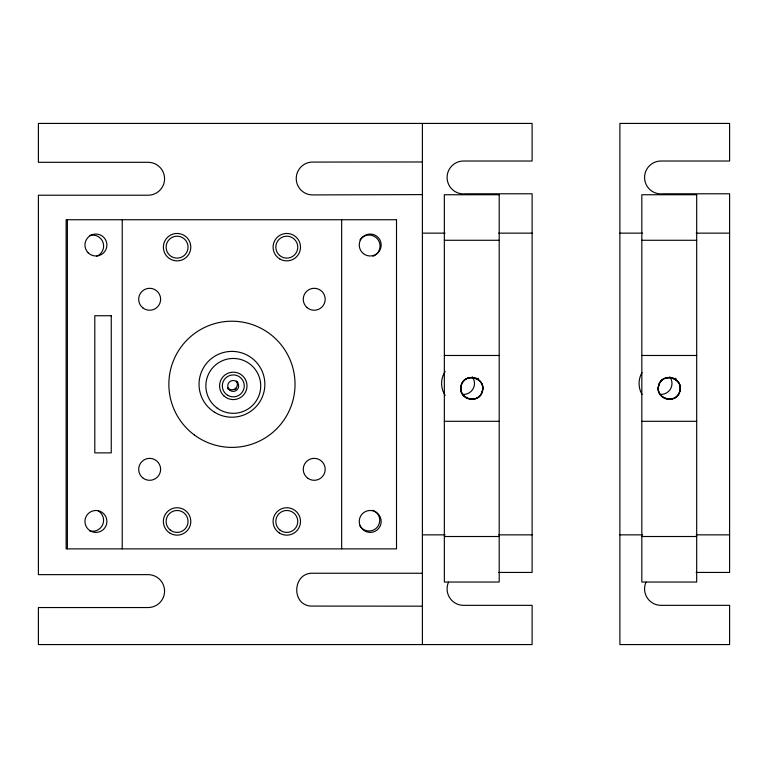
<?xml version="1.0" encoding="UTF-8"?>
<svg xmlns="http://www.w3.org/2000/svg" width="768" height="768" viewBox="0 0 768 768"><rect width="100%" height="100%" fill="white"/><g stroke="black" fill="none" stroke-linecap="round" stroke-linejoin="round"><path stroke-width="1.15" d="M422.4 161.981L311.606 162.077A16.454 16.454 0 0 0 296.266 179.578A16.454 16.454 0 0 0 313.757 194.918L422.4 194.611M422.4 233.146L445.056 233.146M498.72 233.146L532.118 233.146M619.882 233.146L642.547 233.146M696.211 233.146L729.6 233.146M444.346 240.278L499.2 240.278M641.827 240.278L696.682 240.278M444.346 355.478L499.2 355.478M641.827 355.478L696.682 355.478M476.17 378.442L478.474 378.442M673.661 378.442L675.955 378.442M444.346 421.306L499.2 421.306M641.827 421.306L696.682 421.306M422.4 534.854L445.056 534.854M498.72 534.854L532.118 534.854M619.882 534.854L642.547 534.854M696.211 534.854L729.6 534.854M444.346 536.506L499.2 536.506M641.827 536.506L696.682 536.506M498.682 572.438L532.118 572.438L532.118 193.786L465.648 193.786A16.454 16.454 0 0 1 447.101 178.138A16.454 16.454 0 0 1 464.304 161.021L532.118 161.021L532.118 123.427L38.4 123.427L38.4 162.307L148.118 162.307A16.454 16.454 0 0 1 164.573 178.762A16.454 16.454 0 0 1 148.118 195.216L38.4 195.216L38.4 574.637L148.118 574.637A16.454 16.454 0 0 1 164.573 591.091A16.454 16.454 0 0 1 148.118 607.546L38.4 607.546L38.4 644.573L532.118 644.573L532.118 605.338L463.037 605.338A16.454 16.454 0 0 1 448.541 582.125M696.163 572.438L729.6 572.438L729.6 193.786L663.13 193.786A16.454 16.454 0 0 1 644.582 178.138A16.454 16.454 0 0 1 661.795 161.021L729.6 161.021L729.6 123.427L619.882 123.427L619.882 644.573L729.6 644.573L729.6 605.338L660.518 605.338A16.454 16.454 0 0 1 646.022 582.125M422.4 573.254L312.682 573.254C292.867 572.486 290.803 604.387 310.618 606.077L422.4 606.173M422.4 123.427L422.4 644.573M341.654 219.734L341.654 548.87M122.227 219.734L122.227 548.87M67.373 219.734L67.373 548.87M359.952 239.942A10.973 10.973 0 0 1 377.635 239.155A10.973 10.973 0 0 1 373.066 256.253M89.491 235.526A10.973 10.973 0 0 1 103.018 242.41A10.973 10.973 0 0 1 96.72 256.214M98.141 510.816A10.973 10.973 0 0 1 89.818 530.909M372.739 510.269A10.685 10.685 0 0 1 377.27 527.184A10.685 10.685 0 0 1 359.827 525.658M236.342 381.024A5.482 5.482 0 0 1 235.219 388.704A5.482 5.482 0 0 1 227.539 387.581M236.15 388.627A6.038 6.038 0 0 1 234.883 389.568M228.854 389.482A6.038 6.038 0 0 1 227.616 388.512M237.206 381.36A6.038 6.038 0 0 1 237.792 382.819M669.859 376.944A10.973 10.973 0 0 1 660.336 394.397M642.038 394.445A21.946 21.946 0 0 1 642.01 372.499M472.368 376.944A10.973 10.973 0 0 1 462.854 394.397M445.162 395.424A21.946 21.946 0 0 1 445.133 371.52M461.155 385.613C457.085 399.062 479.251 404.947 482.371 391.229C486.528 377.75 464.304 371.798 461.174 385.546C456.998 399.072 479.318 404.976 482.381 391.171C486.47 377.674 464.218 371.837 461.155 385.613M658.646 385.613C654.566 399.062 676.733 404.947 679.853 391.229C684.019 377.75 661.795 371.798 658.656 385.546C654.49 399.072 676.8 404.976 679.872 391.171C683.962 377.674 661.699 371.837 658.646 385.613M499.2 194.746L444.346 194.746L444.346 582.038L499.2 582.038L499.2 194.746M696.682 194.746L641.827 194.746L641.827 582.038L696.682 582.038L696.682 194.746M396.509 219.734L66.144 219.734L66.144 548.87L396.509 548.87L396.509 219.734M111.254 315.734L94.8 315.734L94.8 452.87L111.254 452.87L111.254 315.734M216.874 407.856A27.427 27.427 0 0 0 260.534 389.117A27.427 27.427 0 0 0 222.48 360.682A27.427 27.427 0 0 0 216.874 407.856M224.064 396.029A13.718 13.718 0 0 0 246.691 388.8A13.718 13.718 0 0 0 229.123 372.816A13.718 13.718 0 0 0 224.064 396.029M227.741 395.347A10.973 10.973 0 0 0 244.262 385.968A10.973 10.973 0 0 0 227.875 376.339A10.973 10.973 0 0 0 227.741 395.347M229.565 390.058A5.482 5.482 0 0 0 238.579 387.034A5.482 5.482 0 0 0 231.456 380.746A5.482 5.482 0 0 0 229.565 390.058M169.402 258.518A13.718 13.718 0 0 0 190.762 248.131A13.718 13.718 0 0 0 171.082 234.826A13.718 13.718 0 0 0 169.402 258.518M279.773 258.941A13.718 13.718 0 0 0 300.509 247.354A13.718 13.718 0 0 0 280.109 235.19A13.718 13.718 0 0 0 279.773 258.941M170.227 533.318A13.718 13.718 0 0 0 190.8 521.443A13.718 13.718 0 0 0 170.227 509.568A13.718 13.718 0 0 0 170.227 533.318M279.312 532.934A13.718 13.718 0 0 0 300.49 522.182A13.718 13.718 0 0 0 280.589 509.213A13.718 13.718 0 0 0 279.312 532.934M142.867 307.891A10.973 10.973 0 0 0 160.512 300.845A10.973 10.973 0 0 0 145.584 289.085A10.973 10.973 0 0 0 142.867 307.891M142.666 477.792A10.973 10.973 0 0 0 160.474 471.149A10.973 10.973 0 0 0 145.824 459.053A10.973 10.973 0 0 0 142.666 477.792M307.085 307.603A10.973 10.973 0 0 0 325.008 301.296A10.973 10.973 0 0 0 310.589 288.922A10.973 10.973 0 0 0 307.085 307.603M308.016 478.378A10.973 10.973 0 0 0 325.162 470.189A10.973 10.973 0 0 0 309.504 459.427A10.973 10.973 0 0 0 308.016 478.378M194.486 435.062A63.082 63.082 0 0 0 294.634 391.354A63.082 63.082 0 0 0 206.707 326.486A63.082 63.082 0 0 0 194.486 435.062M214.579 412.262A32.918 32.918 0 0 0 264.835 385.363A32.918 32.918 0 0 0 216.413 355.286A32.918 32.918 0 0 0 214.579 412.262M661.546 396.192A10.973 10.973 0 0 0 679.872 391.171A10.973 10.973 0 0 0 666.355 377.808A10.973 10.973 0 0 0 661.546 396.192M466.282 397.891A10.973 10.973 0 0 0 482.746 388.387A10.973 10.973 0 0 0 466.282 378.883A10.973 10.973 0 0 0 466.282 397.891M362.63 529.373A10.973 10.973 0 0 0 380.87 524.045A10.973 10.973 0 0 0 367.142 510.912A10.973 10.973 0 0 0 362.63 529.373M363.418 253.632A10.973 10.973 0 0 0 381.072 246.595A10.973 10.973 0 0 0 366.154 234.826A10.973 10.973 0 0 0 363.418 253.632M90.134 530.765A10.973 10.973 0 0 0 106.896 521.798A10.973 10.973 0 0 0 90.758 511.766A10.973 10.973 0 0 0 90.134 530.765M88.166 252.778A10.973 10.973 0 0 0 106.531 247.853A10.973 10.973 0 0 0 93.091 234.422A10.973 10.973 0 0 0 88.166 252.778M170.141 529.939A10.973 10.973 0 0 0 187.91 523.21A10.973 10.973 0 0 0 173.194 511.19A10.973 10.973 0 0 0 170.141 529.939M279.552 255.398A10.973 10.973 0 0 0 297.552 249.312A10.973 10.973 0 0 0 283.286 236.765A10.973 10.973 0 0 0 279.552 255.398M171.514 256.618A10.973 10.973 0 0 0 188.054 247.258A10.973 10.973 0 0 0 171.677 237.61A10.973 10.973 0 0 0 171.514 256.618M279.859 529.949A10.973 10.973 0 0 0 297.629 523.2A10.973 10.973 0 0 0 282.902 511.19A10.973 10.973 0 0 0 279.859 529.949"/></g></svg>
